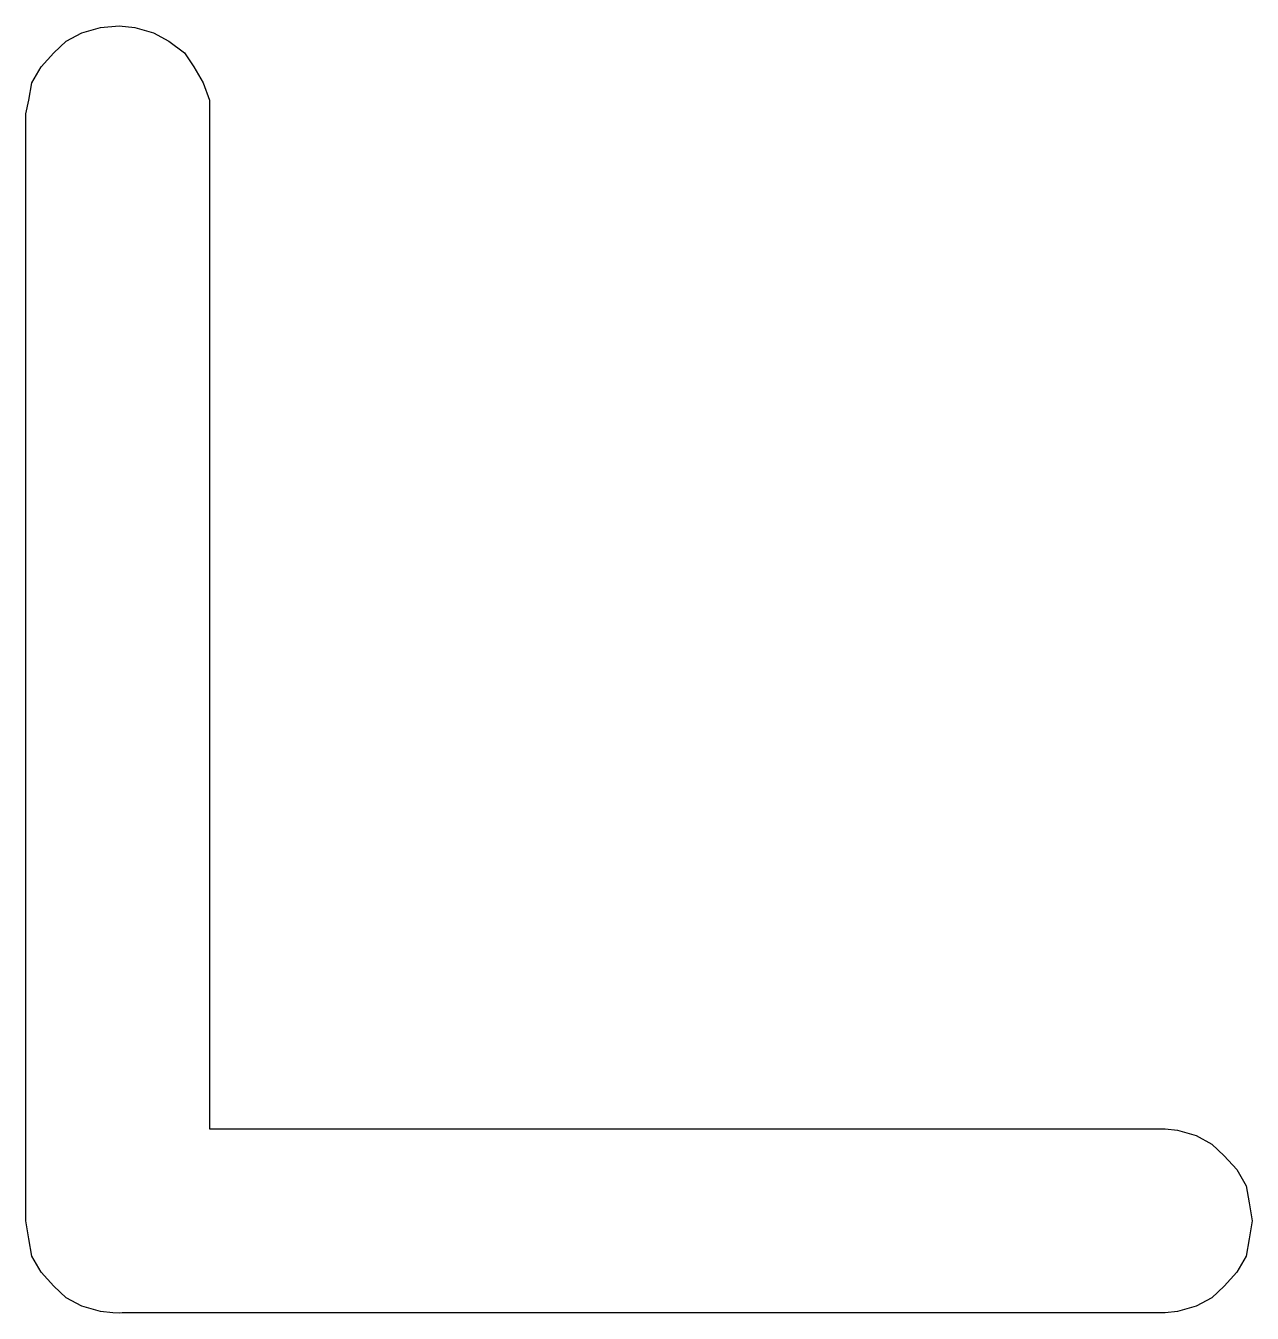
# Model space of a CAD drawing. Header units: millimetres. Extents: x 17 to 402, y -127 to -24.
# Drawn here: x 382.494 to 383.494, y -59.919 to -58.868 of the extents above; entities that cross this region are included whole.
import ezdxf

# ---------------------------------------------------------------- set-up
doc = ezdxf.new("R2010")
doc.units = ezdxf.units.MM
doc.header["$LTSCALE"] = 25.4
doc.layers.add('BLACK', color=7, linetype='CONTINUOUS')

msp = doc.modelspace()

# ---------------------------------------------------------------- linework, layer by layer
at = {"layer": 'BLACK', "linetype": 'Continuous'}
for p, q in [((382.5265, -58.881), (382.5392, -58.8742)), ((382.5392, -58.8742), (382.5545, -58.8698)), ((382.5545, -58.8698), (382.5697, -58.8683)), ((382.5697, -58.8683), (382.5824, -58.8698)), ((382.5824, -58.8698), (382.5977, -58.8742)), ((382.5977, -58.8742), (382.6104, -58.881)), ((382.5164, -58.8904), (382.5265, -58.881)), ((382.6104, -58.881), (382.6231, -58.8904)), ((382.5062, -58.9018), (382.5164, -58.8904)), ((382.6231, -58.8904), (382.6307, -58.9018)), ((382.4986, -58.9148), (382.5062, -58.9018)), ((382.6307, -58.9018), (382.6383, -58.9148)), ((382.4961, -58.929), (382.4986, -58.9148)), ((382.6383, -58.9148), (382.6434, -58.929)), ((382.4935, -58.9402), (382.4961, -58.929)), ((382.6434, -58.929), (382.6434, -58.9402)), ((382.4935, -59.8401), (382.4935, -58.9402)), ((382.6434, -58.9402), (382.6434, -59.7687)), ((382.6434, -59.7687), (383.4232, -59.7687)), ((383.4232, -59.7687), (383.4333, -59.7698)), ((383.4333, -59.7698), (383.4486, -59.7741)), ((383.4486, -59.7741), (383.4613, -59.7812)), ((383.4613, -59.7812), (383.4714, -59.7906)), ((383.4714, -59.7906), (383.4816, -59.8018)), ((383.4816, -59.8018), (383.4892, -59.815)), ((383.4892, -59.815), (383.4917, -59.8289)), ((383.4917, -59.8289), (383.4943, -59.8437)), ((382.4935, -59.8437), (382.4935, -59.8401)), ((382.4961, -59.8584), (382.4935, -59.8437)), ((383.4943, -59.8437), (383.4917, -59.8584)), ((382.4986, -59.8726), (382.4961, -59.8584)), ((383.4917, -59.8584), (383.4892, -59.8726)), ((382.5062, -59.8856), (382.4986, -59.8726)), ((383.4892, -59.8726), (383.4816, -59.8856)), ((382.5164, -59.897), (382.5062, -59.8856)), ((383.4816, -59.8856), (383.4714, -59.897)), ((382.5265, -59.9064), (382.5164, -59.897)), ((383.4714, -59.897), (383.4613, -59.9064)), ((382.5392, -59.9133), (382.5265, -59.9064)), ((382.5545, -59.9176), (382.5392, -59.9133)), ((383.4486, -59.9133), (383.4333, -59.9176)), ((383.4613, -59.9064), (383.4486, -59.9133)), ((382.5646, -59.9189), (382.5545, -59.9176)), ((382.5697, -59.9191), (382.5646, -59.9189)), ((382.5723, -59.9189), (382.5697, -59.9191)), ((383.4232, -59.9189), (382.5723, -59.9189)), ((383.4333, -59.9176), (383.4232, -59.9189))]:
    msp.add_line(p, q, dxfattribs=at)

doc.saveas('drawing.dxf')
